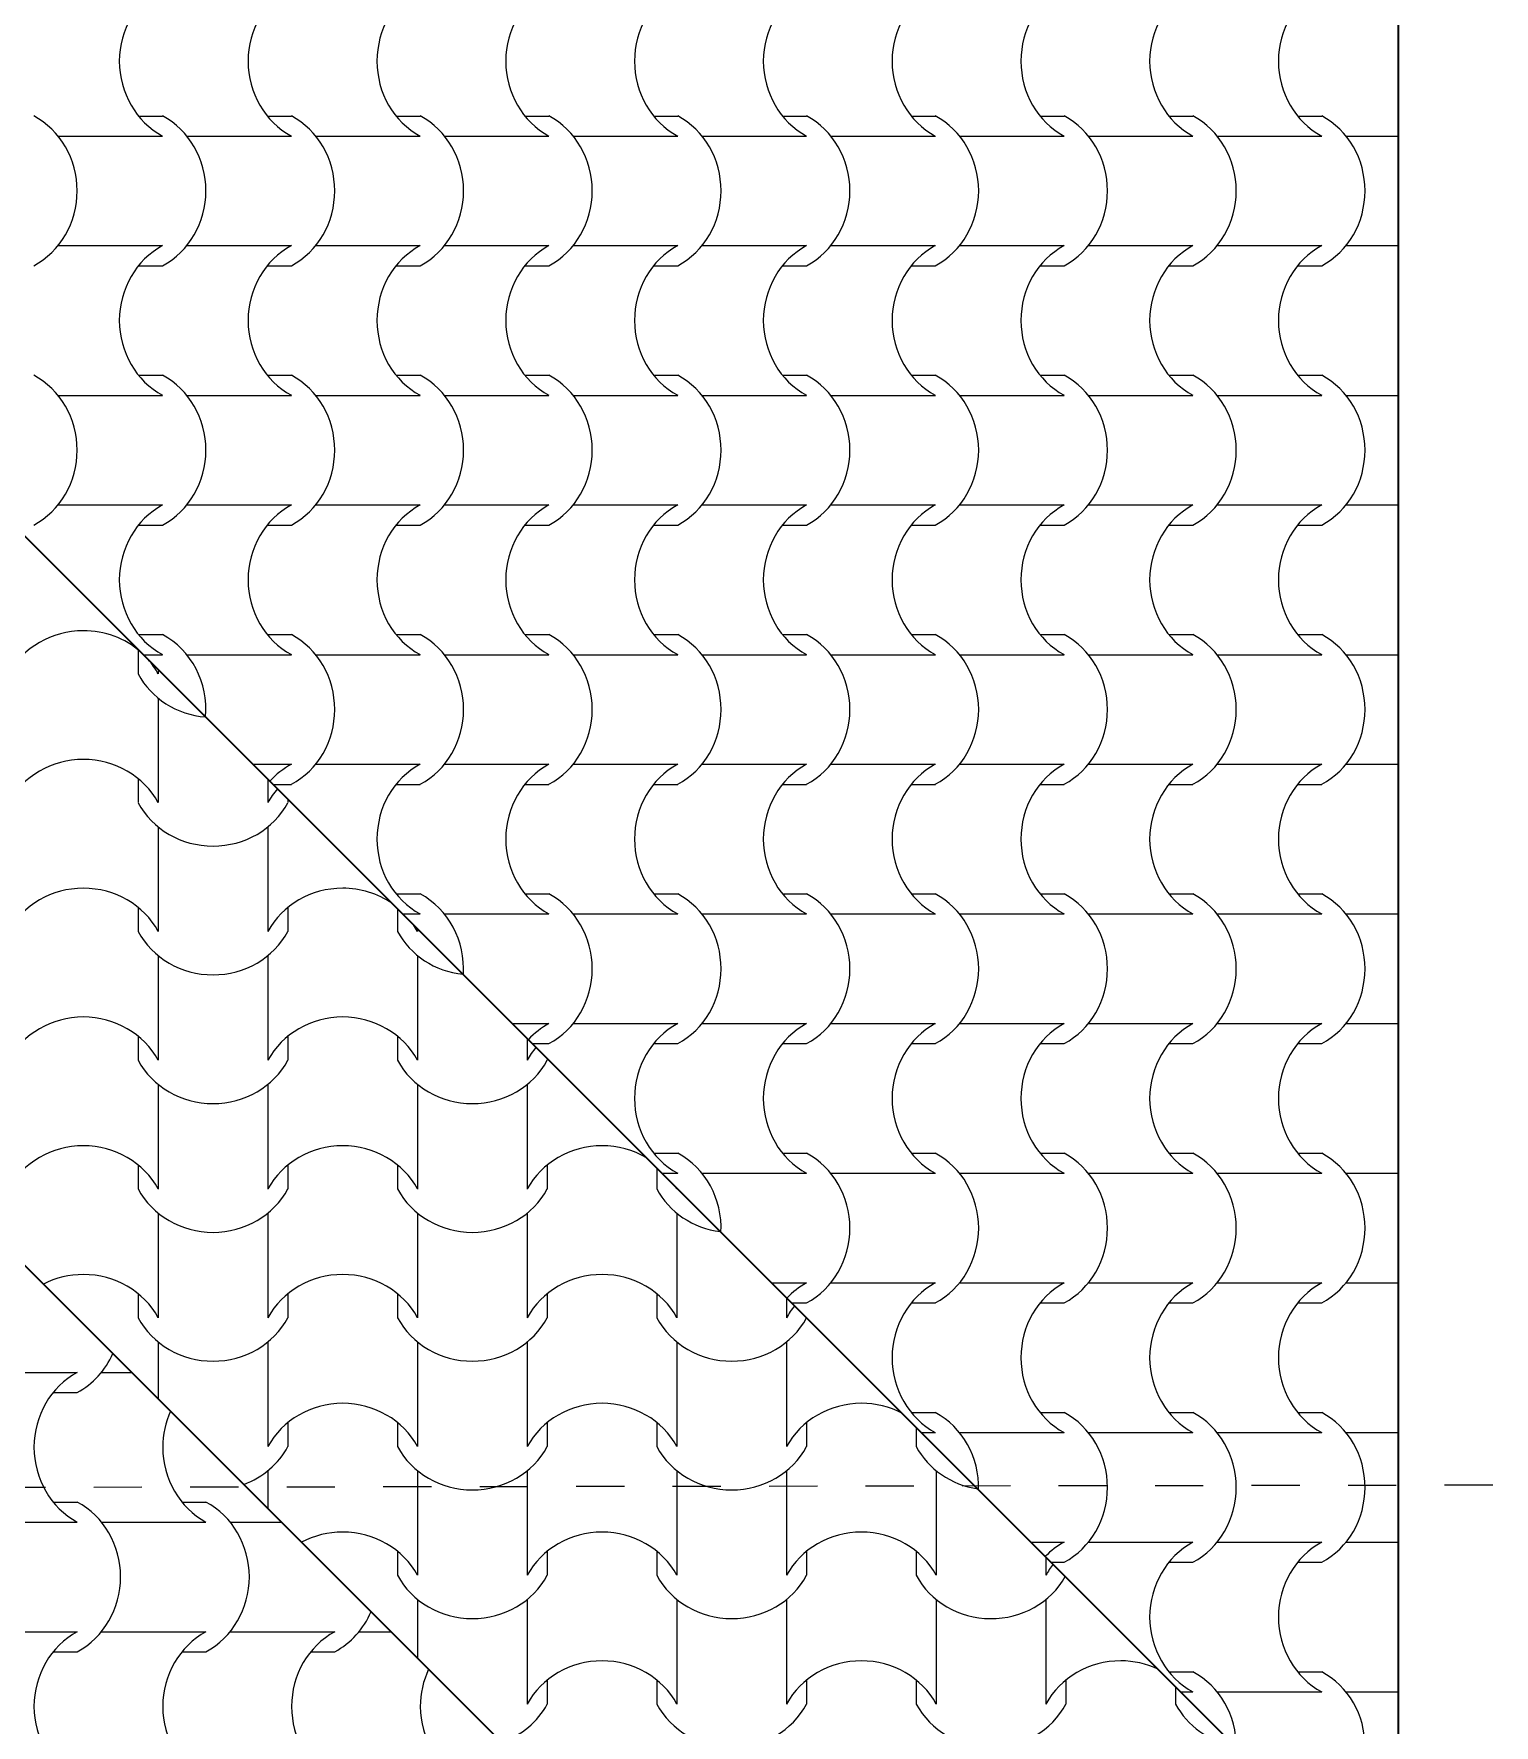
# Model space of a CAD drawing. Extents: x 1230 to 300706, y -1407 to 36108.
# Drawn here: x 252223 to 253824, y 7252 to 9108 of the extents above; entities that cross this region are included whole.
import ezdxf

# ---------------------------------------------------------------- set-up
doc = ezdxf.new("R2010")
doc.units = 0
doc.header["$LTSCALE"] = 5
doc.header["$MEASUREMENT"] = 0
doc.set_wipeout_variables(frame=1)
doc.linetypes.add('- Прекъснати линия', pattern=[423.333333, 211.666667, -211.666667])
doc.linetypes.add('Wipeout_Contour', pattern=[100000, 0, -100000])
for name, color, linetype, lineweight in [('102', 254, 'Continuous', 15), ('41', 7, 'Continuous', 35), ('85', 254, 'Continuous', 20)]:
    doc.layers.add(name, color=color, linetype=linetype, lineweight=lineweight)
doc.layers.add('65', color=7, linetype='Continuous', lineweight=20, true_color=0x4e4e4e)

# ---------------------------------------------------------------- blocks, each defined once
blk = doc.blocks.new('*X44')
at = {"layer": '102', "color": 254, "linetype": 'Continuous', "lineweight": 15}
for p, q in [((329.244, 108.28), (330.39, 108.28)), ((330.924, 108.28), (331.589, 108.28)), ((329.863, 107.84), (330.39, 107.84)), ((329.863, 105.436), (330.39, 105.436)), ((332.689, 105.436), (333.216, 105.436)), ((329.244, 104.996), (330.39, 104.996)), ((330.924, 104.996), (332.07, 104.996)), ((332.07, 104.996), (333.216, 104.996)), ((333.749, 104.996), (334.874, 104.996)), ((329.244, 102.591), (330.39, 102.591)), ((330.924, 102.591), (332.07, 102.591)), ((332.07, 102.591), (333.216, 102.591)), ((333.749, 102.591), (334.895, 102.591)), ((334.895, 102.591), (336.041, 102.591)), ((336.575, 102.591), (337.278, 102.591)), ((329.863, 102.151), (330.39, 102.151)), ((332.689, 102.151), (333.216, 102.151)), ((335.514, 102.151), (336.041, 102.151))]:
    blk.add_line(p, q, dxfattribs=at)
for centre, major_axis, start_param, end_param in [((329.614, 109.483), (0, 1.839), 3.607672, 4.269265), ((331.179, 106.633), (0, 1.849), 0.471039, 1.56782), ((334.004, 106.633), (0, 1.849), 1.123777, 1.56782), ((331.179, 106.644), (0, 1.849), 1.573772, 2.670554), ((334.004, 106.644), (0, 1.849), 1.573772, 2.670554), ((329.614, 103.793), (0, 1.839), 3.607672, 5.817106), ((332.439, 103.793), (0, 1.839), 3.607672, 5.817106), ((335.265, 103.793), (0, 1.839), 3.607672, 4.285467), ((331.179, 100.943), (0, 1.849), 0.471039, 1.56782), ((334.004, 100.943), (0, 1.849), 0.471039, 1.56782), ((336.83, 100.943), (0, 1.849), 0.471039, 1.56782), ((339.655, 100.943), (0, 1.849), 1.107772, 1.56782), ((331.179, 100.954), (0, 1.849), 1.573772, 2.670554), ((334.004, 100.954), (0, 1.849), 1.573772, 2.670554), ((336.83, 100.954), (0, 1.849), 1.573772, 2.670554), ((339.655, 100.954), (0, 1.849), 1.573772, 2.670554)]:
    blk.add_ellipse(centre, major_axis=major_axis, ratio=0.939693, start_param=start_param, end_param=end_param, dxfattribs=at)
blk = doc.blocks.new('*X46')
at = {"layer": '102', "color": 254, "linetype": 'Continuous', "lineweight": 15}
for p, q in [((331.736, 135.847), (332.263, 135.847)), ((334.562, 135.847), (335.089, 135.847)), ((337.387, 135.847), (337.914, 135.847)), ((340.213, 135.847), (340.739, 135.847)), ((343.038, 135.847), (343.565, 135.847)), ((345.863, 135.847), (346.39, 135.847)), ((348.689, 135.847), (349.216, 135.847)), ((351.514, 135.847), (352.041, 135.847)), ((354.34, 135.847), (354.866, 135.847)), ((357.165, 135.847), (357.692, 135.847)), ((329.972, 135.407), (331.117, 135.407)), ((331.117, 135.407), (332.263, 135.407)), ((332.797, 135.407), (333.943, 135.407)), ((333.943, 135.407), (335.089, 135.407)), ((335.622, 135.407), (336.768, 135.407)), ((336.768, 135.407), (337.914, 135.407)), ((338.448, 135.407), (339.594, 135.407)), ((339.594, 135.407), (340.739, 135.407)), ((341.273, 135.407), (342.419, 135.407)), ((342.419, 135.407), (343.565, 135.407)), ((344.099, 135.407), (345.244, 135.407)), ((345.244, 135.407), (346.39, 135.407)), ((346.924, 135.407), (348.07, 135.407)), ((348.07, 135.407), (349.216, 135.407)), ((349.749, 135.407), (350.895, 135.407)), ((350.895, 135.407), (352.041, 135.407)), ((352.575, 135.407), (353.721, 135.407)), ((353.721, 135.407), (354.866, 135.407)), ((355.4, 135.407), (356.546, 135.407)), ((356.546, 135.407), (357.692, 135.407)), ((358.225, 135.407), (359.371, 135.407)), ((329.972, 133.003), (331.117, 133.003)), ((331.117, 133.003), (332.263, 133.003)), ((332.797, 133.003), (333.943, 133.003)), ((333.943, 133.003), (335.089, 133.003)), ((335.622, 133.003), (336.768, 133.003)), ((336.768, 133.003), (337.914, 133.003)), ((338.448, 133.003), (339.594, 133.003)), ((339.594, 133.003), (340.739, 133.003)), ((341.273, 133.003), (342.419, 133.003)), ((342.419, 133.003), (343.565, 133.003)), ((344.099, 133.003), (345.244, 133.003)), ((345.244, 133.003), (346.39, 133.003)), ((346.924, 133.003), (348.07, 133.003)), ((348.07, 133.003), (349.216, 133.003)), ((349.749, 133.003), (350.895, 133.003)), ((350.895, 133.003), (352.041, 133.003)), ((352.575, 133.003), (353.721, 133.003)), ((353.721, 133.003), (354.866, 133.003)), ((355.4, 133.003), (356.546, 133.003)), ((356.546, 133.003), (357.692, 133.003)), ((358.225, 133.003), (359.371, 133.003)), ((331.736, 132.563), (332.263, 132.563)), ((334.562, 132.563), (335.089, 132.563)), ((337.387, 132.563), (337.914, 132.563)), ((340.213, 132.563), (340.739, 132.563)), ((343.038, 132.563), (343.565, 132.563)), ((345.863, 132.563), (346.39, 132.563)), ((348.689, 132.563), (349.216, 132.563)), ((351.514, 132.563), (352.041, 132.563)), ((354.34, 132.563), (354.866, 132.563)), ((357.165, 132.563), (357.692, 132.563)), ((331.736, 130.158), (332.263, 130.158)), ((334.562, 130.158), (335.089, 130.158)), ((337.387, 130.158), (337.914, 130.158)), ((340.213, 130.158), (340.739, 130.158)), ((343.038, 130.158), (343.565, 130.158)), ((345.863, 130.158), (346.39, 130.158)), ((348.689, 130.158), (349.216, 130.158)), ((351.514, 130.158), (352.041, 130.158)), ((354.34, 130.158), (354.866, 130.158)), ((357.165, 130.158), (357.692, 130.158)), ((329.972, 129.718), (331.117, 129.718)), ((331.117, 129.718), (332.263, 129.718)), ((332.797, 129.718), (333.943, 129.718)), ((333.943, 129.718), (335.089, 129.718)), ((335.622, 129.718), (336.768, 129.718)), ((336.768, 129.718), (337.914, 129.718)), ((338.448, 129.718), (339.594, 129.718)), ((339.594, 129.718), (340.739, 129.718)), ((341.273, 129.718), (342.419, 129.718)), ((342.419, 129.718), (343.565, 129.718)), ((344.099, 129.718), (345.244, 129.718)), ((345.244, 129.718), (346.39, 129.718)), ((346.924, 129.718), (348.07, 129.718)), ((348.07, 129.718), (349.216, 129.718)), ((349.749, 129.718), (350.895, 129.718)), ((350.895, 129.718), (352.041, 129.718)), ((352.575, 129.718), (353.721, 129.718)), ((353.721, 129.718), (354.866, 129.718)), ((355.4, 129.718), (356.546, 129.718)), ((356.546, 129.718), (357.692, 129.718)), ((358.225, 129.718), (359.371, 129.718)), ((329.972, 127.313), (331.117, 127.313)), ((331.117, 127.313), (332.263, 127.313)), ((332.797, 127.313), (333.943, 127.313)), ((333.943, 127.313), (335.089, 127.313)), ((335.622, 127.313), (336.768, 127.313)), ((336.768, 127.313), (337.914, 127.313)), ((338.448, 127.313), (339.594, 127.313)), ((339.594, 127.313), (340.739, 127.313)), ((341.273, 127.313), (342.419, 127.313)), ((342.419, 127.313), (343.565, 127.313)), ((344.099, 127.313), (345.244, 127.313)), ((345.244, 127.313), (346.39, 127.313)), ((346.924, 127.313), (348.07, 127.313)), ((348.07, 127.313), (349.216, 127.313)), ((349.749, 127.313), (350.895, 127.313)), ((350.895, 127.313), (352.041, 127.313)), ((352.575, 127.313), (353.721, 127.313)), ((353.721, 127.313), (354.866, 127.313)), ((355.4, 127.313), (356.546, 127.313)), ((356.546, 127.313), (357.692, 127.313)), ((358.225, 127.313), (359.371, 127.313)), ((331.736, 126.873), (332.263, 126.873)), ((334.562, 126.873), (335.089, 126.873)), ((337.387, 126.873), (337.914, 126.873)), ((340.213, 126.873), (340.739, 126.873)), ((343.038, 126.873), (343.565, 126.873)), ((345.863, 126.873), (346.39, 126.873)), ((348.689, 126.873), (349.216, 126.873)), ((351.514, 126.873), (352.041, 126.873)), ((354.34, 126.873), (354.866, 126.873)), ((357.165, 126.873), (357.692, 126.873)), ((331.736, 124.468), (332.263, 124.468)), ((334.562, 124.468), (335.089, 124.468)), ((337.387, 124.468), (337.914, 124.468)), ((340.213, 124.468), (340.739, 124.468)), ((343.038, 124.468), (343.565, 124.468)), ((345.863, 124.468), (346.39, 124.468)), ((348.689, 124.468), (349.216, 124.468)), ((351.514, 124.468), (352.041, 124.468)), ((354.34, 124.468), (354.866, 124.468)), ((357.165, 124.468), (357.692, 124.468)), ((331.841, 124.028), (332.263, 124.028)), ((332.797, 124.028), (333.943, 124.028)), ((333.943, 124.028), (335.089, 124.028)), ((335.622, 124.028), (336.768, 124.028)), ((336.768, 124.028), (337.914, 124.028)), ((338.448, 124.028), (339.594, 124.028)), ((339.594, 124.028), (340.739, 124.028)), ((341.273, 124.028), (342.419, 124.028)), ((342.419, 124.028), (343.565, 124.028)), ((344.099, 124.028), (345.244, 124.028)), ((345.244, 124.028), (346.39, 124.028)), ((346.924, 124.028), (348.07, 124.028)), ((348.07, 124.028), (349.216, 124.028)), ((349.749, 124.028), (350.895, 124.028)), ((350.895, 124.028), (352.041, 124.028)), ((352.575, 124.028), (353.721, 124.028)), ((353.721, 124.028), (354.866, 124.028)), ((355.4, 124.028), (356.546, 124.028)), ((356.546, 124.028), (357.692, 124.028)), ((358.225, 124.028), (359.371, 124.028)), ((334.246, 121.623), (335.089, 121.623)), ((335.622, 121.623), (336.768, 121.623)), ((336.768, 121.623), (337.914, 121.623)), ((338.448, 121.623), (339.594, 121.623)), ((339.594, 121.623), (340.739, 121.623)), ((341.273, 121.623), (342.419, 121.623)), ((342.419, 121.623), (343.565, 121.623)), ((344.099, 121.623), (345.244, 121.623)), ((345.244, 121.623), (346.39, 121.623)), ((346.924, 121.623), (348.07, 121.623)), ((348.07, 121.623), (349.216, 121.623)), ((349.749, 121.623), (350.895, 121.623)), ((350.895, 121.623), (352.041, 121.623)), ((352.575, 121.623), (353.721, 121.623)), ((353.721, 121.623), (354.866, 121.623)), ((355.4, 121.623), (356.546, 121.623)), ((356.546, 121.623), (357.692, 121.623)), ((358.225, 121.623), (359.371, 121.623)), ((334.686, 121.183), (335.089, 121.183)), ((337.387, 121.183), (337.914, 121.183)), ((340.213, 121.183), (340.739, 121.183)), ((343.038, 121.183), (343.565, 121.183)), ((345.863, 121.183), (346.39, 121.183)), ((348.689, 121.183), (349.216, 121.183)), ((351.514, 121.183), (352.041, 121.183)), ((354.34, 121.183), (354.866, 121.183)), ((357.165, 121.183), (357.692, 121.183)), ((337.387, 118.779), (337.914, 118.779)), ((340.213, 118.779), (340.739, 118.779)), ((343.038, 118.779), (343.565, 118.779)), ((345.863, 118.779), (346.39, 118.779)), ((348.689, 118.779), (349.216, 118.779)), ((351.514, 118.779), (352.041, 118.779)), ((354.34, 118.779), (354.866, 118.779)), ((357.165, 118.779), (357.692, 118.779)), ((337.531, 118.339), (337.914, 118.339)), ((338.448, 118.339), (339.594, 118.339)), ((339.594, 118.339), (340.739, 118.339)), ((341.273, 118.339), (342.419, 118.339)), ((342.419, 118.339), (343.565, 118.339)), ((344.099, 118.339), (345.244, 118.339)), ((345.244, 118.339), (346.39, 118.339)), ((346.924, 118.339), (348.07, 118.339)), ((348.07, 118.339), (349.216, 118.339)), ((349.749, 118.339), (350.895, 118.339)), ((350.895, 118.339), (352.041, 118.339)), ((352.575, 118.339), (353.721, 118.339)), ((353.721, 118.339), (354.866, 118.339)), ((355.4, 118.339), (356.546, 118.339)), ((356.546, 118.339), (357.692, 118.339)), ((358.225, 118.339), (359.371, 118.339)), ((339.935, 115.934), (340.739, 115.934)), ((341.273, 115.934), (342.419, 115.934)), ((342.419, 115.934), (343.565, 115.934)), ((344.099, 115.934), (345.244, 115.934)), ((345.244, 115.934), (346.39, 115.934)), ((346.924, 115.934), (348.07, 115.934)), ((348.07, 115.934), (349.216, 115.934)), ((349.749, 115.934), (350.895, 115.934)), ((350.895, 115.934), (352.041, 115.934)), ((352.575, 115.934), (353.721, 115.934)), ((353.721, 115.934), (354.866, 115.934)), ((355.4, 115.934), (356.546, 115.934)), ((356.546, 115.934), (357.692, 115.934)), ((358.225, 115.934), (359.371, 115.934)), ((340.375, 115.494), (340.739, 115.494)), ((343.038, 115.494), (343.565, 115.494)), ((345.863, 115.494), (346.39, 115.494)), ((348.689, 115.494), (349.216, 115.494)), ((351.514, 115.494), (352.041, 115.494)), ((354.34, 115.494), (354.866, 115.494)), ((357.165, 115.494), (357.692, 115.494)), ((343.038, 113.089), (343.565, 113.089)), ((345.863, 113.089), (346.39, 113.089)), ((348.689, 113.089), (349.216, 113.089)), ((351.514, 113.089), (352.041, 113.089)), ((354.34, 113.089), (354.866, 113.089)), ((357.165, 113.089), (357.692, 113.089)), ((343.22, 112.649), (343.565, 112.649)), ((344.099, 112.649), (345.244, 112.649)), ((345.244, 112.649), (346.39, 112.649)), ((346.924, 112.649), (348.07, 112.649)), ((348.07, 112.649), (349.216, 112.649)), ((349.749, 112.649), (350.895, 112.649)), ((350.895, 112.649), (352.041, 112.649)), ((352.575, 112.649), (353.721, 112.649)), ((353.721, 112.649), (354.866, 112.649)), ((355.4, 112.649), (356.546, 112.649)), ((356.546, 112.649), (357.692, 112.649)), ((358.225, 112.649), (359.371, 112.649)), ((345.625, 110.244), (346.39, 110.244)), ((346.924, 110.244), (348.07, 110.244)), ((348.07, 110.244), (349.216, 110.244)), ((349.749, 110.244), (350.895, 110.244)), ((350.895, 110.244), (352.041, 110.244)), ((352.575, 110.244), (353.721, 110.244)), ((353.721, 110.244), (354.866, 110.244)), ((355.4, 110.244), (356.546, 110.244)), ((356.546, 110.244), (357.692, 110.244)), ((358.225, 110.244), (359.371, 110.244)), ((346.065, 109.804), (346.39, 109.804)), ((348.689, 109.804), (349.216, 109.804)), ((351.514, 109.804), (352.041, 109.804)), ((354.34, 109.804), (354.866, 109.804)), ((357.165, 109.804), (357.692, 109.804)), ((348.689, 107.399), (349.216, 107.399)), ((351.514, 107.399), (352.041, 107.399)), ((354.34, 107.399), (354.866, 107.399)), ((357.165, 107.399), (357.692, 107.399)), ((348.91, 106.959), (349.216, 106.959)), ((349.749, 106.959), (350.895, 106.959)), ((350.895, 106.959), (352.041, 106.959)), ((352.575, 106.959), (353.721, 106.959)), ((353.721, 106.959), (354.866, 106.959)), ((355.4, 106.959), (356.546, 106.959)), ((356.546, 106.959), (357.692, 106.959)), ((358.225, 106.959), (359.371, 106.959)), ((351.314, 104.555), (352.041, 104.555)), ((352.575, 104.555), (353.721, 104.555)), ((353.721, 104.555), (354.866, 104.555)), ((355.4, 104.555), (356.546, 104.555)), ((356.546, 104.555), (357.692, 104.555)), ((358.225, 104.555), (359.371, 104.555)), ((351.755, 104.115), (352.041, 104.115)), ((354.34, 104.115), (354.866, 104.115)), ((357.165, 104.115), (357.692, 104.115)), ((354.34, 101.71), (354.866, 101.71)), ((357.165, 101.71), (357.692, 101.71)), ((354.599, 101.27), (354.866, 101.27)), ((355.4, 101.27), (356.546, 101.27)), ((356.546, 101.27), (357.692, 101.27)), ((358.225, 101.27), (359.371, 101.27))]:
    blk.add_line(p, q, dxfattribs=at)
for centre, major_axis, start_param, end_param in [((333.052, 137.044), (0, 1.849), 0.471039, 1.56782), ((335.877, 137.044), (0, 1.849), 0.471039, 1.56782), ((338.703, 137.044), (0, 1.849), 0.471039, 1.56782), ((341.528, 137.044), (0, 1.849), 0.471039, 1.56782), ((344.353, 137.044), (0, 1.849), 0.471039, 1.56782), ((347.179, 137.044), (0, 1.849), 0.471039, 1.56782), ((350.004, 137.044), (0, 1.849), 0.471039, 1.56782), ((352.83, 137.044), (0, 1.849), 0.471039, 1.56782), ((355.655, 137.044), (0, 1.849), 0.471039, 1.56782), ((358.48, 137.044), (0, 1.849), 0.471039, 1.56782), ((333.052, 137.055), (0, 1.849), 1.573772, 2.670554), ((335.877, 137.055), (0, 1.849), 1.573772, 2.670554), ((338.703, 137.055), (0, 1.849), 1.573772, 2.670554), ((341.528, 137.055), (0, 1.849), 1.573772, 2.670554), ((344.353, 137.055), (0, 1.849), 1.573772, 2.670554), ((347.179, 137.055), (0, 1.849), 1.573772, 2.670554), ((350.004, 137.055), (0, 1.849), 1.573772, 2.670554), ((352.83, 137.055), (0, 1.849), 1.573772, 2.670554), ((355.655, 137.055), (0, 1.849), 1.573772, 2.670554), ((358.48, 137.055), (0, 1.849), 1.573772, 2.670554), ((328.661, 134.205), (0, 1.839), 3.607672, 5.817106), ((331.487, 134.205), (0, 1.839), 3.607672, 5.817106), ((334.312, 134.205), (0, 1.839), 3.607672, 5.817106), ((337.138, 134.205), (0, 1.839), 3.607672, 5.817106), ((339.963, 134.205), (0, 1.839), 3.607672, 5.817106), ((342.788, 134.205), (0, 1.839), 3.607672, 5.817106), ((345.614, 134.205), (0, 1.839), 3.607672, 5.817106), ((348.439, 134.205), (0, 1.839), 3.607672, 5.817106), ((351.265, 134.205), (0, 1.839), 3.607672, 5.817106), ((354.09, 134.205), (0, 1.839), 3.607672, 5.817106), ((356.915, 134.205), (0, 1.839), 3.607672, 5.817106), ((333.052, 131.355), (0, 1.849), 0.471039, 1.56782), ((335.877, 131.355), (0, 1.849), 0.471039, 1.56782), ((338.703, 131.355), (0, 1.849), 0.471039, 1.56782), ((341.528, 131.355), (0, 1.849), 0.471039, 1.56782), ((344.353, 131.355), (0, 1.849), 0.471039, 1.56782), ((347.179, 131.355), (0, 1.849), 0.471039, 1.56782), ((350.004, 131.355), (0, 1.849), 0.471039, 1.56782), ((352.83, 131.355), (0, 1.849), 0.471039, 1.56782), ((355.655, 131.355), (0, 1.849), 0.471039, 1.56782), ((358.48, 131.355), (0, 1.849), 0.471039, 1.56782), ((333.052, 131.366), (0, 1.849), 1.573772, 2.670554), ((335.877, 131.366), (0, 1.849), 1.573772, 2.670554), ((338.703, 131.366), (0, 1.849), 1.573772, 2.670554), ((341.528, 131.366), (0, 1.849), 1.573772, 2.670554), ((344.353, 131.366), (0, 1.849), 1.573772, 2.670554), ((347.179, 131.366), (0, 1.849), 1.573772, 2.670554), ((350.004, 131.366), (0, 1.849), 1.573772, 2.670554), ((352.83, 131.366), (0, 1.849), 1.573772, 2.670554), ((355.655, 131.366), (0, 1.849), 1.573772, 2.670554), ((358.48, 131.366), (0, 1.849), 1.573772, 2.670554), ((328.661, 128.515), (0, 1.839), 3.607672, 5.817106), ((331.487, 128.515), (0, 1.839), 3.607672, 5.817106), ((334.312, 128.515), (0, 1.839), 3.607672, 5.817106), ((337.138, 128.515), (0, 1.839), 3.607672, 5.817106), ((339.963, 128.515), (0, 1.839), 3.607672, 5.817106), ((342.788, 128.515), (0, 1.839), 3.607672, 5.817106), ((345.614, 128.515), (0, 1.839), 3.607672, 5.817106), ((348.439, 128.515), (0, 1.839), 3.607672, 5.817106), ((351.265, 128.515), (0, 1.839), 3.607672, 5.817106), ((354.09, 128.515), (0, 1.839), 3.607672, 5.817106), ((356.915, 128.515), (0, 1.839), 3.607672, 5.817106), ((333.052, 125.665), (0, 1.849), 0.471039, 1.56782), ((335.877, 125.665), (0, 1.849), 0.471039, 1.56782), ((338.703, 125.665), (0, 1.849), 0.471039, 1.56782), ((341.528, 125.665), (0, 1.849), 0.471039, 1.56782), ((344.353, 125.665), (0, 1.849), 0.471039, 1.56782), ((347.179, 125.665), (0, 1.849), 0.471039, 1.56782), ((350.004, 125.665), (0, 1.849), 0.471039, 1.56782), ((352.83, 125.665), (0, 1.849), 0.471039, 1.56782), ((355.655, 125.665), (0, 1.849), 0.471039, 1.56782), ((358.48, 125.665), (0, 1.849), 0.471039, 1.56782), ((333.052, 125.676), (0, 1.849), 1.573772, 2.670554), ((335.877, 125.676), (0, 1.849), 1.573772, 2.670554), ((338.703, 125.676), (0, 1.849), 1.573772, 2.670554), ((341.528, 125.676), (0, 1.849), 1.573772, 2.670554), ((344.353, 125.676), (0, 1.849), 1.573772, 2.670554), ((347.179, 125.676), (0, 1.849), 1.573772, 2.670554), ((350.004, 125.676), (0, 1.849), 1.573772, 2.670554), ((352.83, 125.676), (0, 1.849), 1.573772, 2.670554), ((355.655, 125.676), (0, 1.849), 1.573772, 2.670554), ((358.48, 125.676), (0, 1.849), 1.573772, 2.670554), ((331.487, 122.826), (0, 1.839), 4.62292, 5.817106), ((334.312, 122.826), (0, 1.839), 3.607672, 5.817106), ((337.138, 122.826), (0, 1.839), 3.607672, 5.817106), ((339.963, 122.826), (0, 1.839), 3.607672, 5.817106), ((342.788, 122.826), (0, 1.839), 3.607672, 5.817106), ((345.614, 122.826), (0, 1.839), 3.607672, 5.817106), ((348.439, 122.826), (0, 1.839), 3.607672, 5.817106), ((351.265, 122.826), (0, 1.839), 3.607672, 5.817106), ((354.09, 122.826), (0, 1.839), 3.607672, 5.817106), ((356.915, 122.826), (0, 1.839), 3.607672, 5.817106), ((335.877, 119.976), (0, 1.849), 0.471039, 0.810032), ((338.703, 119.976), (0, 1.849), 0.471039, 1.56782), ((341.528, 119.976), (0, 1.849), 0.471039, 1.56782), ((344.353, 119.976), (0, 1.849), 0.471039, 1.56782), ((347.179, 119.976), (0, 1.849), 0.471039, 1.56782), ((350.004, 119.976), (0, 1.849), 0.471039, 1.56782), ((352.83, 119.976), (0, 1.849), 0.471039, 1.56782), ((355.655, 119.976), (0, 1.849), 0.471039, 1.56782), ((358.48, 119.976), (0, 1.849), 0.471039, 1.56782), ((338.703, 119.987), (0, 1.849), 1.573772, 2.670554), ((341.528, 119.987), (0, 1.849), 1.573772, 2.670554), ((344.353, 119.987), (0, 1.849), 1.573772, 2.670554), ((347.179, 119.987), (0, 1.849), 1.573772, 2.670554), ((350.004, 119.987), (0, 1.849), 1.573772, 2.670554), ((352.83, 119.987), (0, 1.849), 1.573772, 2.670554), ((355.655, 119.987), (0, 1.849), 1.573772, 2.670554), ((358.48, 119.987), (0, 1.849), 1.573772, 2.670554), ((337.138, 117.136), (0, 1.839), 4.642621, 5.817106), ((339.963, 117.136), (0, 1.839), 3.607672, 5.817106), ((342.788, 117.136), (0, 1.839), 3.607672, 5.817106), ((345.614, 117.136), (0, 1.839), 3.607672, 5.817106), ((348.439, 117.136), (0, 1.839), 3.607672, 5.817106), ((351.265, 117.136), (0, 1.839), 3.607672, 5.817106), ((354.09, 117.136), (0, 1.839), 3.607672, 5.817106), ((356.915, 117.136), (0, 1.839), 3.607672, 5.817106), ((341.528, 114.286), (0, 1.849), 0.471039, 0.794737), ((344.353, 114.286), (0, 1.849), 0.471039, 1.56782), ((347.179, 114.286), (0, 1.849), 0.471039, 1.56782), ((350.004, 114.286), (0, 1.849), 0.471039, 1.56782), ((352.83, 114.286), (0, 1.849), 0.471039, 1.56782), ((355.655, 114.286), (0, 1.849), 0.471039, 1.56782), ((358.48, 114.286), (0, 1.849), 0.471039, 1.56782), ((344.353, 114.297), (0, 1.849), 1.573772, 2.670554), ((347.179, 114.297), (0, 1.849), 1.573772, 2.670554), ((350.004, 114.297), (0, 1.849), 1.573772, 2.670554), ((352.83, 114.297), (0, 1.849), 1.573772, 2.670554), ((355.655, 114.297), (0, 1.849), 1.573772, 2.670554), ((358.48, 114.297), (0, 1.849), 1.573772, 2.670554), ((342.788, 111.447), (0, 1.839), 4.662643, 5.817106), ((345.614, 111.447), (0, 1.839), 3.607672, 5.817106), ((348.439, 111.447), (0, 1.839), 3.607672, 5.817106), ((351.265, 111.447), (0, 1.839), 3.607672, 5.817106), ((354.09, 111.447), (0, 1.839), 3.607672, 5.817106), ((356.915, 111.447), (0, 1.839), 3.607672, 5.817106), ((347.179, 108.596), (0, 1.849), 0.471039, 0.779436), ((350.004, 108.596), (0, 1.849), 0.471039, 1.56782), ((352.83, 108.596), (0, 1.849), 0.471039, 1.56782), ((355.655, 108.596), (0, 1.849), 0.471039, 1.56782), ((358.48, 108.596), (0, 1.849), 0.471039, 1.56782), ((350.004, 108.607), (0, 1.849), 1.573772, 2.670554), ((352.83, 108.607), (0, 1.849), 1.573772, 2.670554), ((355.655, 108.607), (0, 1.849), 1.573772, 2.670554), ((358.48, 108.607), (0, 1.849), 1.573772, 2.670554), ((348.439, 105.757), (0, 1.839), 4.683012, 5.817106), ((351.265, 105.757), (0, 1.839), 3.607672, 5.817106), ((354.09, 105.757), (0, 1.839), 3.607672, 5.817106), ((356.915, 105.757), (0, 1.839), 3.607672, 5.817106), ((352.83, 102.907), (0, 1.849), 0.471039, 0.764127), ((355.655, 102.907), (0, 1.849), 0.471039, 1.56782), ((358.48, 102.907), (0, 1.849), 0.471039, 1.56782), ((355.655, 102.918), (0, 1.849), 1.573772, 2.670554), ((358.48, 102.918), (0, 1.849), 1.573772, 2.670554), ((354.09, 100.067), (0, 1.839), 4.703755, 5.817106), ((356.915, 100.067), (0, 1.839), 3.607672, 5.817106)]:
    blk.add_ellipse(centre, major_axis=major_axis, ratio=0.939693, start_param=start_param, end_param=end_param, dxfattribs=at)
blk = doc.blocks.new('*X47')
at = {"layer": '102', "color": 254, "linetype": 'Continuous', "lineweight": 15}
for p, q in [((331.728, 124.133), (331.728, 123.606)), ((332.168, 123.702), (332.168, 123.606)), ((332.168, 123.072), (332.168, 121.926)), ((332.168, 121.926), (332.168, 120.781)), ((331.728, 121.307), (331.728, 120.781)), ((334.572, 121.297), (334.572, 120.781)), ((335.012, 120.857), (335.012, 120.781)), ((332.168, 120.247), (332.168, 119.101)), ((334.572, 120.247), (334.572, 119.101)), ((332.168, 119.101), (332.168, 117.955)), ((334.572, 119.101), (334.572, 117.955)), ((331.728, 118.482), (331.728, 117.955)), ((335.012, 118.482), (335.012, 117.955)), ((337.417, 118.452), (337.417, 117.955)), ((337.857, 118.012), (337.857, 117.955)), ((332.168, 117.421), (332.168, 116.276)), ((334.572, 117.421), (334.572, 116.276)), ((337.857, 117.421), (337.857, 116.276)), ((332.168, 116.276), (332.168, 115.13)), ((334.572, 116.276), (334.572, 115.13)), ((337.857, 116.276), (337.857, 115.13)), ((331.728, 115.657), (331.728, 115.13)), ((335.012, 115.657), (335.012, 115.13)), ((337.417, 115.657), (337.417, 115.13)), ((340.262, 115.607), (340.262, 115.13)), ((340.702, 115.167), (340.702, 115.13)), ((332.168, 114.596), (332.168, 113.45)), ((334.572, 114.596), (334.572, 113.45)), ((337.857, 114.596), (337.857, 113.45)), ((340.262, 114.596), (340.262, 113.45)), ((332.168, 113.45), (332.168, 112.304)), ((334.572, 113.45), (334.572, 112.304)), ((337.857, 113.45), (337.857, 112.304)), ((340.262, 113.45), (340.262, 112.304)), ((331.728, 112.831), (331.728, 112.304)), ((335.012, 112.831), (335.012, 112.304)), ((337.417, 112.831), (337.417, 112.304)), ((340.702, 112.831), (340.702, 112.304)), ((343.107, 112.762), (343.107, 112.304)), ((343.547, 112.322), (343.547, 112.304)), ((332.168, 111.771), (332.168, 110.625)), ((334.572, 111.771), (334.572, 110.625)), ((337.857, 111.771), (337.857, 110.625)), ((340.262, 111.771), (340.262, 110.625)), ((343.547, 111.771), (343.547, 110.625)), ((332.168, 110.625), (332.168, 109.479)), ((334.572, 110.625), (334.572, 109.479)), ((337.857, 110.625), (337.857, 109.479)), ((340.262, 110.625), (340.262, 109.479)), ((343.547, 110.625), (343.547, 109.479)), ((331.728, 110.006), (331.728, 109.479)), ((335.012, 110.006), (335.012, 109.479)), ((337.417, 110.006), (337.417, 109.479)), ((340.702, 110.006), (340.702, 109.479)), ((343.107, 110.006), (343.107, 109.479)), ((345.952, 109.918), (345.952, 109.479)), ((332.168, 108.945), (332.168, 107.799)), ((334.572, 108.945), (334.572, 107.799)), ((337.857, 108.945), (337.857, 107.799)), ((340.262, 108.945), (340.262, 107.799)), ((343.547, 108.945), (343.547, 107.799)), ((345.952, 108.945), (345.952, 107.799)), ((332.168, 107.799), (332.168, 107.702)), ((334.572, 107.799), (334.572, 106.654)), ((337.857, 107.799), (337.857, 106.654)), ((340.262, 107.799), (340.262, 106.654)), ((343.547, 107.799), (343.547, 106.654)), ((345.952, 107.799), (345.952, 106.654)), ((335.012, 107.18), (335.012, 106.654)), ((337.417, 107.18), (337.417, 106.654)), ((340.702, 107.18), (340.702, 106.654)), ((343.107, 107.18), (343.107, 106.654)), ((346.392, 107.18), (346.392, 106.654)), ((348.796, 107.073), (348.796, 106.654)), ((334.572, 106.12), (334.572, 105.297)), ((337.857, 106.12), (337.857, 104.974)), ((340.262, 106.12), (340.262, 104.974)), ((343.547, 106.12), (343.547, 104.974)), ((345.952, 106.12), (345.952, 104.974)), ((349.236, 106.12), (349.236, 104.974)), ((337.857, 104.974), (337.857, 103.828)), ((340.262, 104.974), (340.262, 103.828)), ((343.547, 104.974), (343.547, 103.828)), ((345.952, 104.974), (345.952, 103.828)), ((349.236, 104.974), (349.236, 103.828)), ((337.417, 104.355), (337.417, 103.828)), ((340.702, 104.355), (340.702, 103.828)), ((343.107, 104.355), (343.107, 103.828)), ((346.392, 104.355), (346.392, 103.828)), ((348.796, 104.355), (348.796, 103.828)), ((351.641, 104.228), (351.641, 103.828)), ((337.857, 103.294), (337.857, 102.149)), ((340.262, 103.294), (340.262, 102.149)), ((343.547, 103.294), (343.547, 102.149)), ((345.952, 103.294), (345.952, 102.149)), ((349.236, 103.294), (349.236, 102.149)), ((351.641, 103.294), (351.641, 102.149)), ((337.857, 102.149), (337.857, 102.012)), ((340.262, 102.149), (340.262, 101.003)), ((343.547, 102.149), (343.547, 101.003)), ((345.952, 102.149), (345.952, 101.003)), ((349.236, 102.149), (349.236, 101.003)), ((351.641, 102.149), (351.641, 101.003)), ((340.702, 101.53), (340.702, 101.003)), ((343.107, 101.53), (343.107, 101.003)), ((346.392, 101.53), (346.392, 101.003)), ((348.796, 101.53), (348.796, 101.003)), ((352.081, 101.53), (352.081, 101.003)), ((354.486, 101.383), (354.486, 101.003))]:
    blk.add_line(p, q, dxfattribs=at)
for centre, major_axis, start_param, end_param in [((330.531, 122.817), (1.849, 0), 1.573772, 2.670554), ((330.52, 122.817), (1.849, 0), 0.820399, 1.56782), ((333.37, 124.382), (1.839, 0), 3.607672, 4.624047), ((330.52, 122.817), (1.849, 0), 0.471039, 0.688234), ((330.531, 119.992), (1.849, 0), 1.573772, 2.670554), ((330.52, 119.992), (1.849, 0), 0.471039, 1.56782), ((336.22, 119.992), (1.849, 0), 2.460696, 2.670554), ((333.37, 121.557), (1.839, 0), 3.607672, 5.817106), ((330.531, 117.166), (1.849, 0), 1.573772, 2.670554), ((330.52, 117.166), (1.849, 0), 0.471039, 1.56782), ((336.22, 117.166), (1.849, 0), 1.573772, 2.670554), ((336.209, 117.166), (1.849, 0), 0.941562, 1.56782), ((336.209, 117.166), (1.849, 0), 0.471039, 0.567071), ((333.37, 118.732), (1.839, 0), 3.607672, 5.817106), ((339.06, 118.732), (1.839, 0), 3.607672, 4.600616), ((330.531, 114.341), (1.849, 0), 1.573772, 2.670554), ((330.52, 114.341), (1.849, 0), 0.471039, 1.56782), ((336.22, 114.341), (1.849, 0), 1.573772, 2.670554), ((336.209, 114.341), (1.849, 0), 0.471039, 1.56782), ((341.91, 114.341), (1.849, 0), 2.476151, 2.670554), ((333.37, 115.906), (1.839, 0), 3.607672, 5.817106), ((339.06, 115.906), (1.839, 0), 3.607672, 5.817106), ((330.531, 111.516), (1.849, 0), 1.573772, 2.670554), ((330.52, 111.516), (1.849, 0), 0.471039, 1.56782), ((336.22, 111.516), (1.849, 0), 1.573772, 2.670554), ((336.209, 111.516), (1.849, 0), 0.471039, 1.56782), ((341.91, 111.516), (1.849, 0), 1.573772, 2.670554), ((341.899, 111.516), (1.849, 0), 1.011051, 1.56782), ((333.37, 113.081), (1.839, 0), 3.607672, 5.817106), ((339.06, 113.081), (1.839, 0), 3.607672, 5.817106), ((344.749, 113.081), (1.839, 0), 3.607672, 4.576521), ((341.899, 111.516), (1.849, 0), 0.471039, 0.497581), ((330.531, 108.69), (1.849, 0), 1.573772, 2.066846), ((330.52, 108.69), (1.849, 0), 0.471039, 1.56782), ((336.22, 108.69), (1.849, 0), 1.573772, 2.670554), ((336.209, 108.69), (1.849, 0), 0.471039, 1.56782), ((341.91, 108.69), (1.849, 0), 1.573772, 2.670554), ((341.899, 108.69), (1.849, 0), 0.471039, 1.56782), ((333.37, 110.255), (1.839, 0), 3.607672, 5.817106), ((339.06, 110.255), (1.839, 0), 3.607672, 5.817106), ((344.749, 110.255), (1.839, 0), 3.607672, 5.816497), ((347.6, 108.69), (1.849, 0), 2.491643, 2.670554), ((336.22, 105.865), (1.849, 0), 1.573772, 2.670554), ((336.209, 105.865), (1.849, 0), 0.471039, 1.56782), ((341.91, 105.865), (1.849, 0), 1.573772, 2.670554), ((341.899, 105.865), (1.849, 0), 0.471039, 1.56782), ((347.6, 105.865), (1.849, 0), 1.573772, 2.670554), ((347.589, 105.865), (1.849, 0), 1.065644, 1.56782), ((333.37, 107.43), (1.839, 0), 5.088843, 5.817106), ((339.06, 107.43), (1.839, 0), 3.607672, 5.817106), ((344.749, 107.43), (1.839, 0), 3.607672, 5.817106), ((350.439, 107.43), (1.839, 0), 3.607672, 4.551687), ((336.22, 103.04), (1.849, 0), 1.573772, 2.082635), ((336.209, 103.04), (1.849, 0), 0.471039, 1.56782), ((341.91, 103.04), (1.849, 0), 1.573772, 2.670554), ((341.899, 103.04), (1.849, 0), 0.471039, 1.56782), ((347.6, 103.04), (1.849, 0), 1.573772, 2.670554), ((347.589, 103.04), (1.849, 0), 0.471039, 1.56782), ((353.289, 103.04), (1.849, 0), 2.507175, 2.670554), ((339.06, 104.605), (1.839, 0), 3.607672, 5.817106), ((344.749, 104.605), (1.839, 0), 3.607672, 5.817106), ((350.439, 104.605), (1.839, 0), 3.607672, 5.800167), ((341.91, 100.214), (1.849, 0), 1.573772, 2.670554), ((341.899, 100.214), (1.849, 0), 0.471039, 1.56782), ((347.6, 100.214), (1.849, 0), 1.573772, 2.670554), ((347.589, 100.214), (1.849, 0), 0.471039, 1.56782), ((353.289, 100.214), (1.849, 0), 1.573772, 2.670554), ((353.278, 100.214), (1.849, 0), 1.112226, 1.56782), ((339.06, 101.779), (1.839, 0), 5.072234, 5.817106), ((344.749, 101.779), (1.839, 0), 3.607672, 5.817106), ((350.439, 101.779), (1.839, 0), 3.607672, 5.817106), ((356.128, 101.779), (1.839, 0), 3.607672, 4.526023)]:
    blk.add_ellipse(centre, major_axis=major_axis, ratio=0.939693, start_param=start_param, end_param=end_param, dxfattribs=at)

msp = doc.modelspace()

# ---------------------------------------------------------------- wipeouts: each hides what was drawn before it
at = {"color": 254, "linetype": 'Wipeout_Contour', "lineweight": 0, "ltscale": 1886.276001}
msp.add_wipeout([(252919.3, 13950.3), (246169.3, 13950.3), (246169.3, 7800.3), (246919.3, 7050.3), (252919.3, 7050.3), (249469.3, 10500.3)], dxfattribs=at)

# ---------------------------------------------------------------- next in the draw order: linework, layer by layer
at = {"layer": '41', "color": 7, "linetype": 'Continuous', "lineweight": 35, "ltscale": 0.1, "flags": 128}
msp.add_lwpolyline([(249469.3, 10500.3), (252919.3, 7050.3)], dxfattribs=at)

# ---------------------------------------------------------------- next in the draw order: block references
at = {"layer": '65', "color": 251, "linetype": 'Continuous', "lineweight": 20, "true_color": 0x4e4e4e, "xscale": 50.00002355911847, "yscale": 50.00002355911847, "zscale": 50.00002355911847}
msp.add_blockref('*X44', (235750.7, 2225.4), dxfattribs=at)

# ---------------------------------------------------------------- next in the draw order: wipeouts: each hides what was drawn before it
at = {"color": 254, "linetype": 'Wipeout_Contour', "lineweight": 0, "ltscale": 1134.820648}
msp.add_wipeout([(253719.3, 13950.3), (250269.3, 10500.3), (253719.3, 7050.3)], dxfattribs=at)

# ---------------------------------------------------------------- next in the draw order: linework, layer by layer
at = {"layer": '41', "color": 7, "linetype": 'Continuous', "lineweight": 35, "ltscale": 0.1, "flags": 128}
for points in [[(253719.3, 13950.3), (253719.3, 7050.3)], [(253719.3, 7050.3), (250269.3, 10500.3)]]:
    msp.add_lwpolyline(points, dxfattribs=at)

# ---------------------------------------------------------------- next in the draw order: block references
at = {"layer": '65', "color": 251, "linetype": 'Continuous', "lineweight": 20, "true_color": 0x4e4e4e, "xscale": 50.00002355911847, "yscale": 50.00002355911847, "zscale": 50.00002355911847}
msp.add_blockref('*X46', (235750.7, 2225.4), dxfattribs=at)

# ---------------------------------------------------------------- next in the draw order: wipeouts: each hides what was drawn before it
at = {"color": 254, "linetype": 'Wipeout_Contour', "lineweight": 0, "ltscale": 1383.389464}
msp.add_wipeout([(253719.3, 7050.3), (250269.3, 10500.3), (249469.3, 10500.3), (252919.3, 7050.3)], dxfattribs=at)

# ---------------------------------------------------------------- next in the draw order: linework, layer by layer
at = {"layer": '41', "color": 7, "linetype": '- Прекъснати линия', "lineweight": 35, "ltscale": 0.1, "flags": 128}
msp.add_lwpolyline([(239919.3, 7050.3), (239919.3, 13950.3), (253719.3, 13950.3), (253719.3, 7050.3)], dxfattribs=at)
at = {"layer": '41', "color": 7, "linetype": 'Continuous', "lineweight": 35, "ltscale": 0.1, "flags": 128}
for points in [[(252919.3, 7050.3), (249469.3, 10500.3)], [(250269.3, 10500.3), (253719.3, 7050.3)]]:
    msp.add_lwpolyline(points, dxfattribs=at)
at = {"layer": '85', "linetype": '- Прекъснати линия', "lineweight": 20, "ltscale": 0.05}
msp.add_line((238000.9, 7491.6), (255204.5, 7518.1), dxfattribs=at)

# ---------------------------------------------------------------- next in the draw order: block references
at = {"layer": '65', "color": 251, "linetype": 'Continuous', "lineweight": 20, "true_color": 0x4e4e4e, "xscale": 50.00002355911847, "yscale": 50.00002355911847, "zscale": 50.00002355911847}
msp.add_blockref('*X47', (235750.7, 2225.4), dxfattribs=at)

doc.saveas('drawing.dxf')
